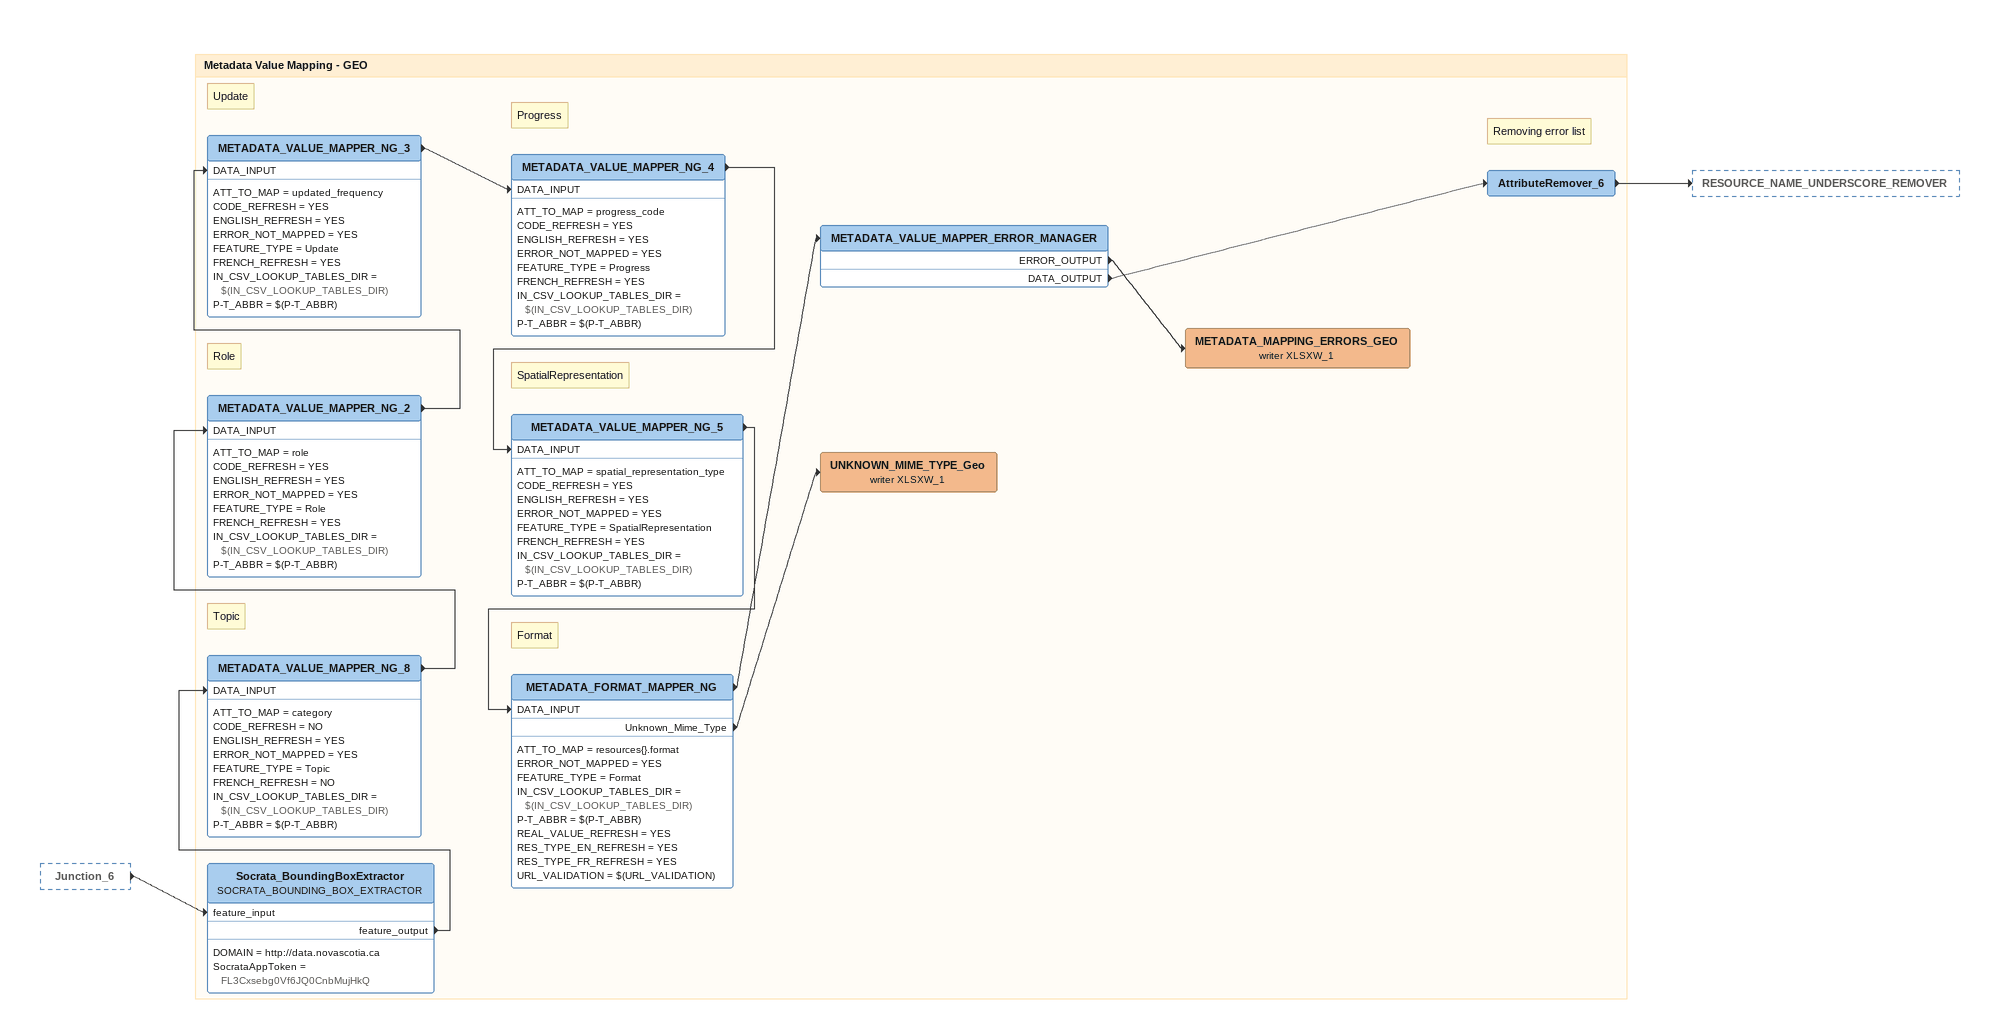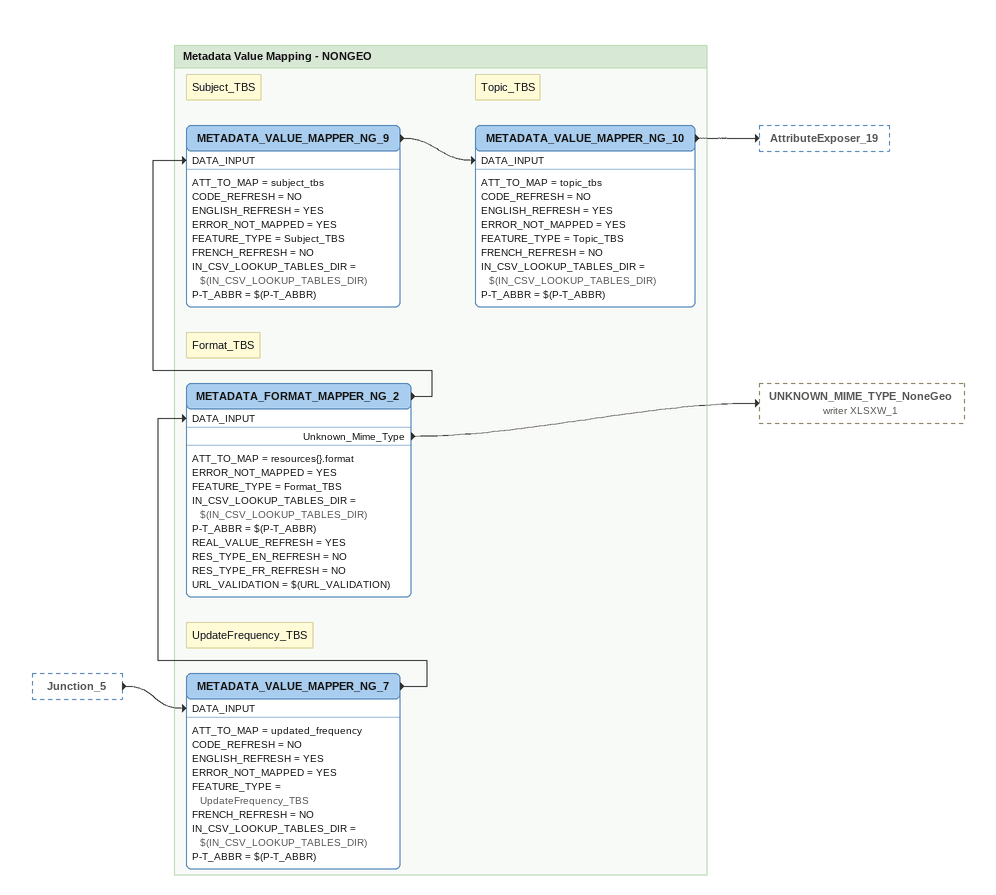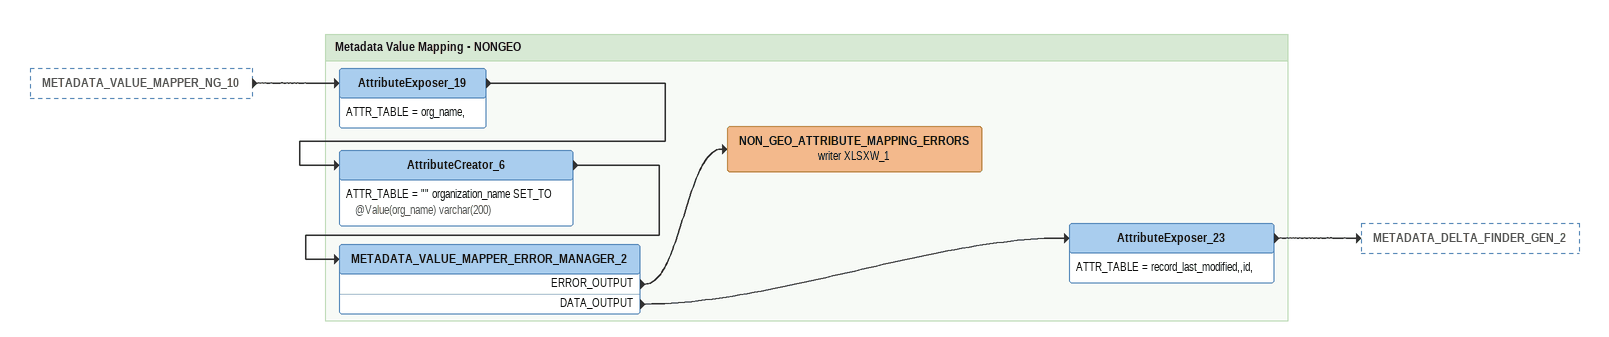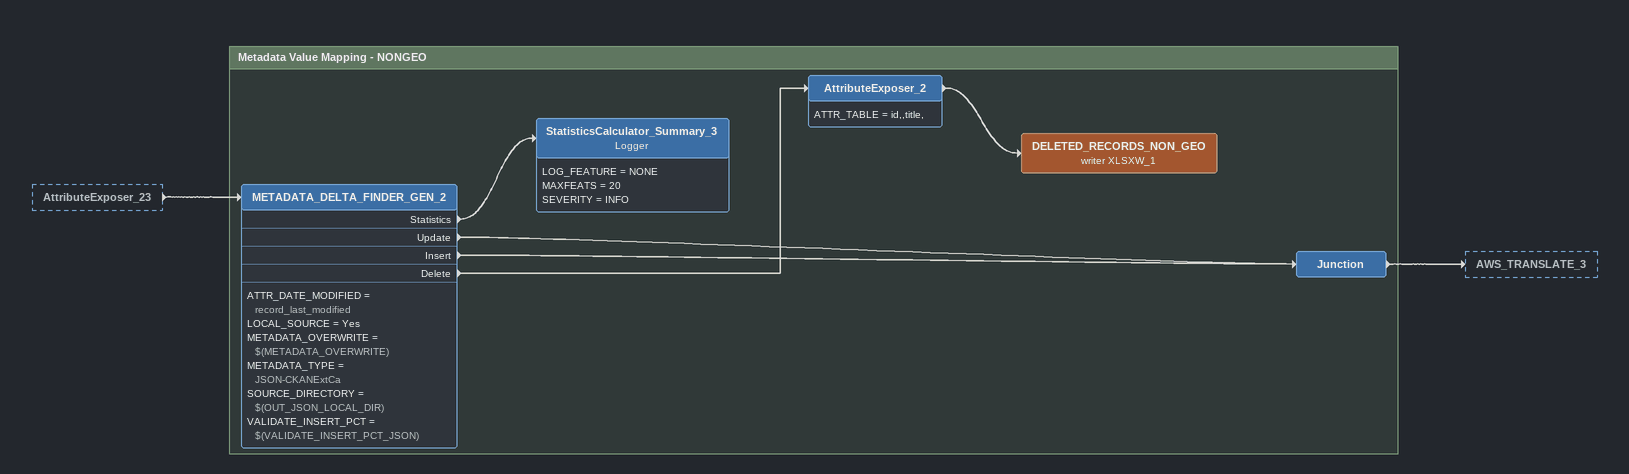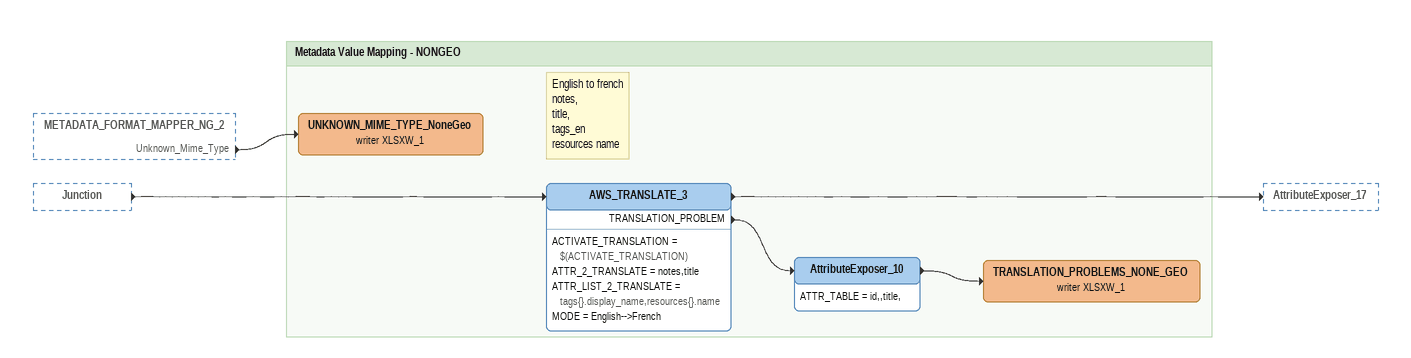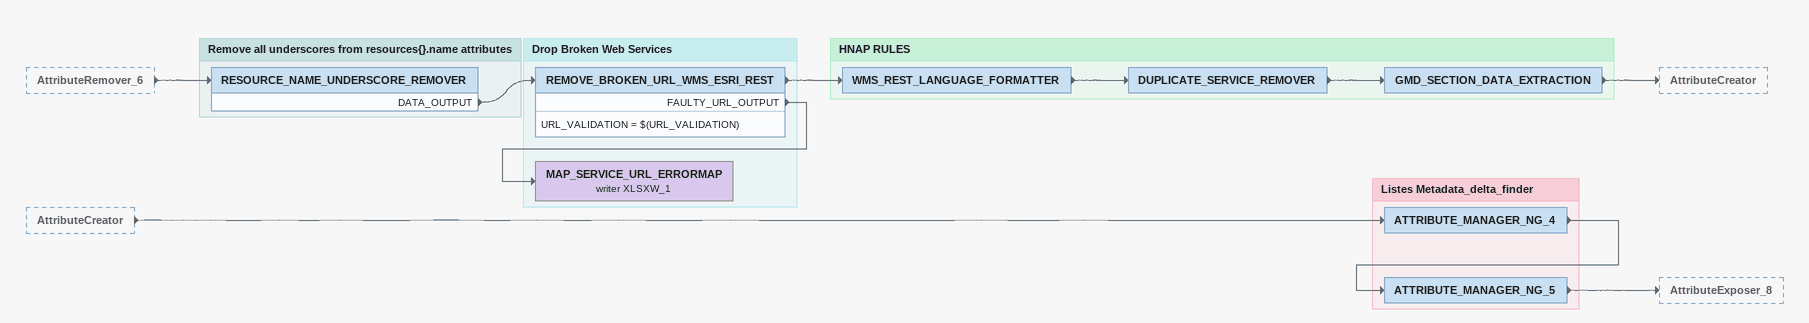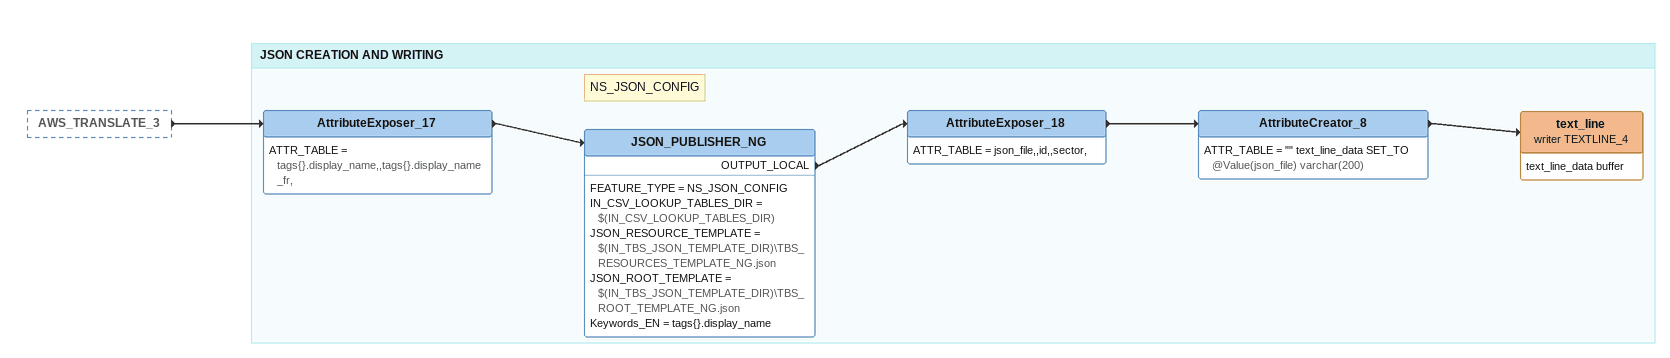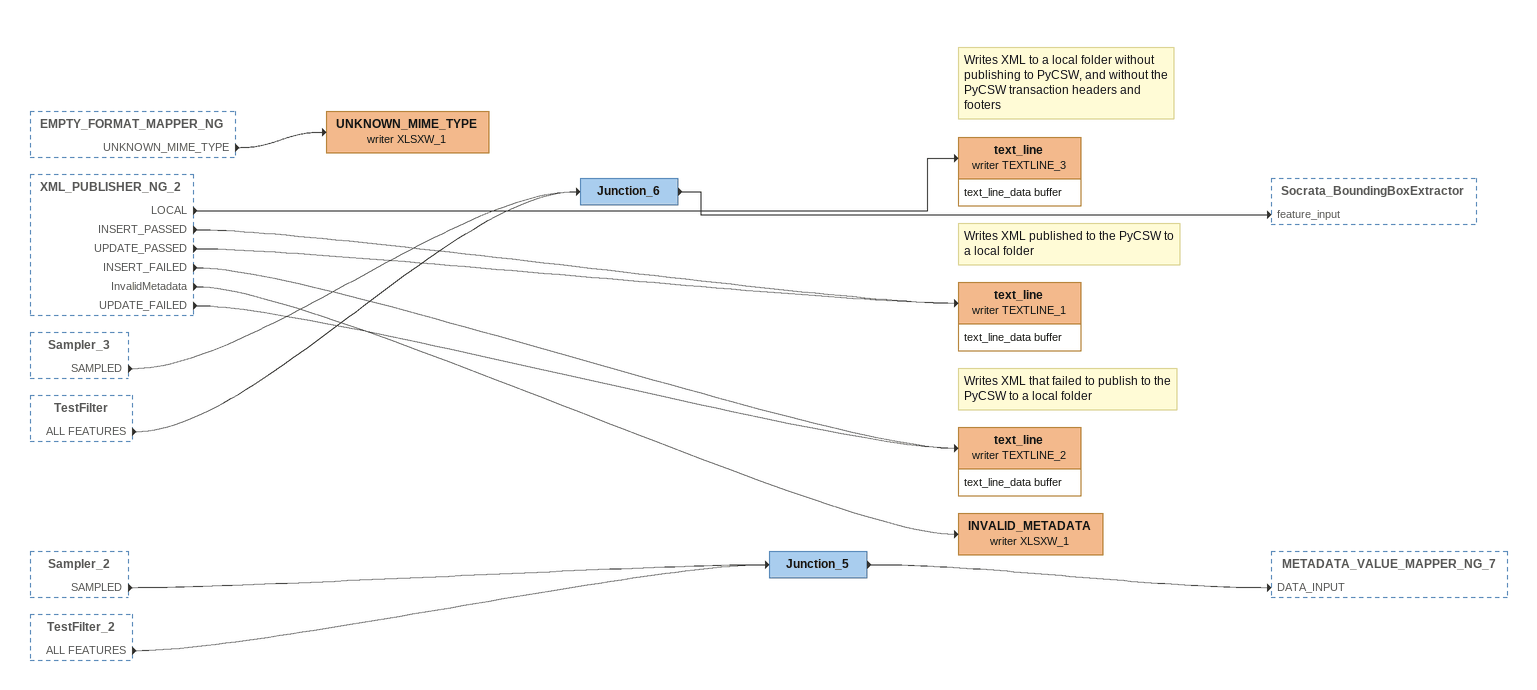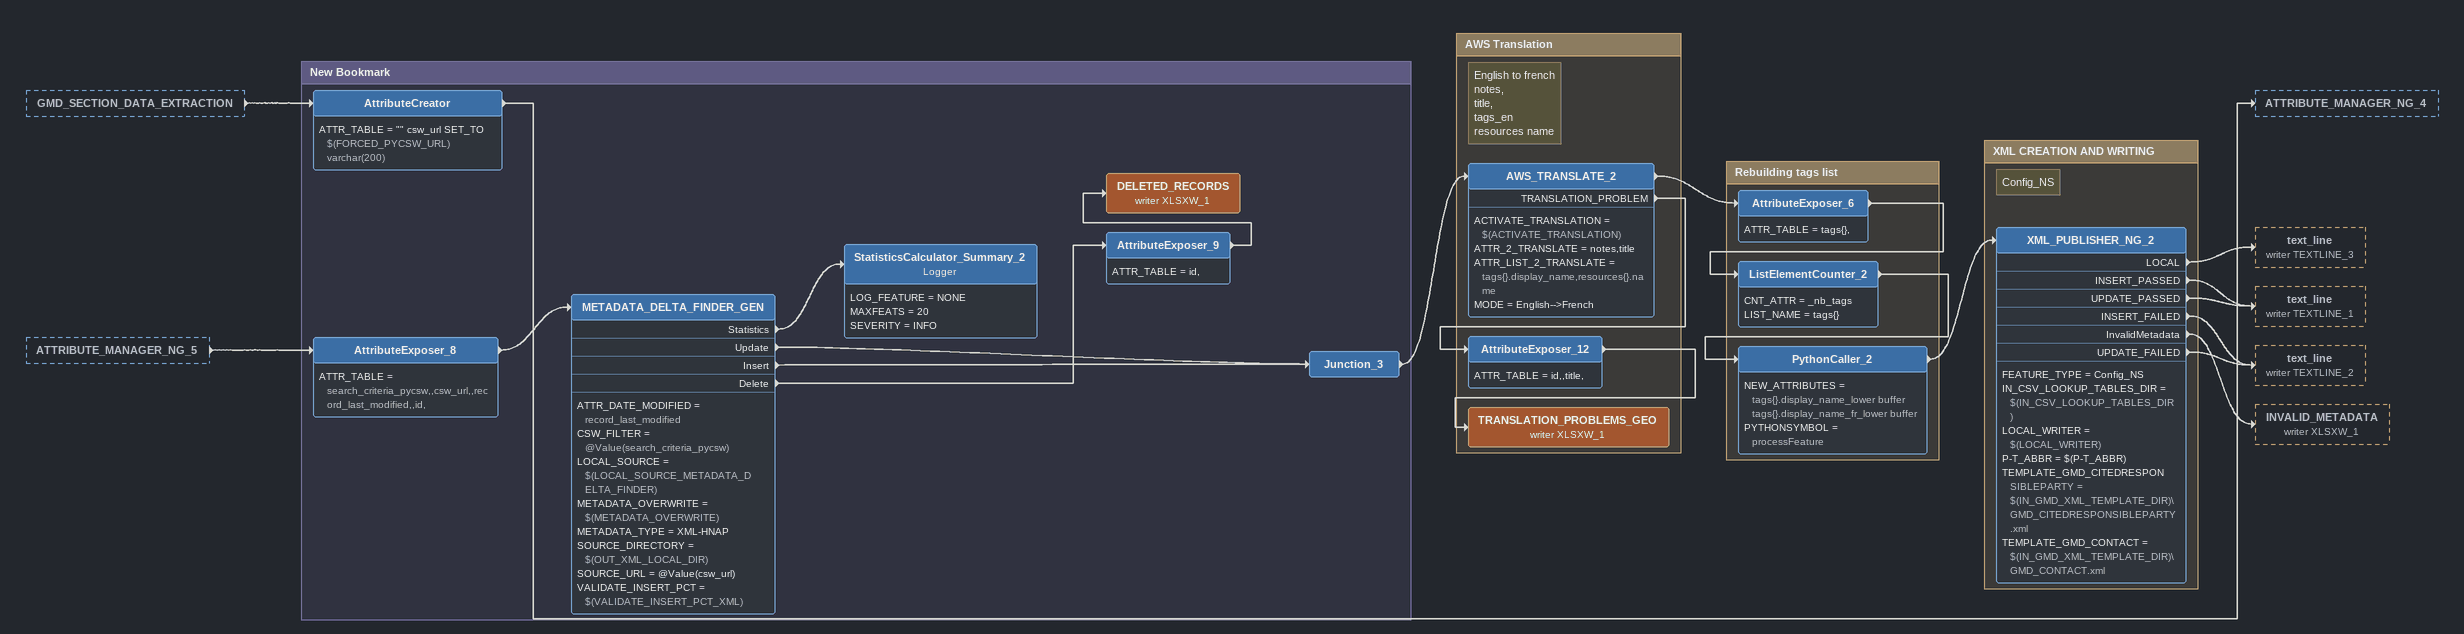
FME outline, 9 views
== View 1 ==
Junction_6 [outside]
    -> Socrata_BoundingBoxExtractor [feature_input]

Bookmark: Metadata Value Mapping - GEO
Socrata_BoundingBoxExtractor: SOCRATA_BOUNDING_BOX_EXTRACTOR
    DOMAIN = http://data.novascotia.ca
    SocrataAppToken = FL3Cxsebg0Vf6JQ0CnbMujHkQ
    feature_output -> METADATA_VALUE_MAPPER_NG_8 [DATA_INPUT]
Note: Topic
METADATA_VALUE_MAPPER_NG_8
    ATT_TO_MAP = category
    CODE_REFRESH = NO
    ENGLISH_REFRESH = YES
    ERROR_NOT_MAPPED = YES
    FEATURE_TYPE = Topic
    FRENCH_REFRESH = NO
    IN_CSV_LOOKUP_TABLES_DIR = $(IN_CSV_LOOKUP_TABLES_DIR)
    P-T_ABBR = $(P-T_ABBR)
    -> METADATA_VALUE_MAPPER_NG_2 [DATA_INPUT]
Note: Role
METADATA_VALUE_MAPPER_NG_2
    ATT_TO_MAP = role
    CODE_REFRESH = YES
    ENGLISH_REFRESH = YES
    ERROR_NOT_MAPPED = YES
    FEATURE_TYPE = Role
    FRENCH_REFRESH = YES
    IN_CSV_LOOKUP_TABLES_DIR = $(IN_CSV_LOOKUP_TABLES_DIR)
    P-T_ABBR = $(P-T_ABBR)
    -> METADATA_VALUE_MAPPER_NG_3 [DATA_INPUT]
Note: Update
METADATA_VALUE_MAPPER_NG_3
    ATT_TO_MAP = updated_frequency
    CODE_REFRESH = YES
    ENGLISH_REFRESH = YES
    ERROR_NOT_MAPPED = YES
    FEATURE_TYPE = Update
    FRENCH_REFRESH = YES
    IN_CSV_LOOKUP_TABLES_DIR = $(IN_CSV_LOOKUP_TABLES_DIR)
    P-T_ABBR = $(P-T_ABBR)
    -> METADATA_VALUE_MAPPER_NG_4 [DATA_INPUT]
Note: Progress
METADATA_VALUE_MAPPER_NG_4
    ATT_TO_MAP = progress_code
    CODE_REFRESH = YES
    ENGLISH_REFRESH = YES
    ERROR_NOT_MAPPED = YES
    FEATURE_TYPE = Progress
    FRENCH_REFRESH = YES
    IN_CSV_LOOKUP_TABLES_DIR = $(IN_CSV_LOOKUP_TABLES_DIR)
    P-T_ABBR = $(P-T_ABBR)
    -> METADATA_VALUE_MAPPER_NG_5 [DATA_INPUT]
Note: SpatialRepresentation
METADATA_VALUE_MAPPER_NG_5
    ATT_TO_MAP = spatial_representation_type
    CODE_REFRESH = YES
    ENGLISH_REFRESH = YES
    ERROR_NOT_MAPPED = YES
    FEATURE_TYPE = SpatialRepresentation
    FRENCH_REFRESH = YES
    IN_CSV_LOOKUP_TABLES_DIR = $(IN_CSV_LOOKUP_TABLES_DIR)
    P-T_ABBR = $(P-T_ABBR)
    -> METADATA_FORMAT_MAPPER_NG [DATA_INPUT]
Note: Format
METADATA_FORMAT_MAPPER_NG
    ATT_TO_MAP = resources{}.format
    ERROR_NOT_MAPPED = YES
    FEATURE_TYPE = Format
    IN_CSV_LOOKUP_TABLES_DIR = $(IN_CSV_LOOKUP_TABLES_DIR)
    P-T_ABBR = $(P-T_ABBR)
    REAL_VALUE_REFRESH = YES
    RES_TYPE_EN_REFRESH = YES
    RES_TYPE_FR_REFRESH = YES
    URL_VALIDATION = $(URL_VALIDATION)
    Unknown_Mime_Type -> UNKNOWN_MIME_TYPE_Geo (writer XLSXW_1)
    -> METADATA_VALUE_MAPPER_ERROR_MANAGER
METADATA_VALUE_MAPPER_ERROR_MANAGER
    ERROR_OUTPUT -> METADATA_MAPPING_ERRORS_GEO (writer XLSXW_1)
    DATA_OUTPUT -> AttributeRemover_6
Note: Removing error list
AttributeRemover_6
    -> RESOURCE_NAME_UNDERSCORE_REMOVER
METADATA_MAPPING_ERRORS_GEO (writer XLSXW_1)
UNKNOWN_MIME_TYPE_Geo (writer XLSXW_1)

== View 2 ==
Junction_5 [outside]
    -> METADATA_VALUE_MAPPER_NG_7 [DATA_INPUT]

Bookmark: Metadata Value Mapping - NONGEO
Note: UpdateFrequency_TBS
METADATA_VALUE_MAPPER_NG_7
    ATT_TO_MAP = updated_frequency
    CODE_REFRESH = NO
    ENGLISH_REFRESH = YES
    ERROR_NOT_MAPPED = YES
    FEATURE_TYPE = UpdateFrequency_TBS
    FRENCH_REFRESH = NO
    IN_CSV_LOOKUP_TABLES_DIR = $(IN_CSV_LOOKUP_TABLES_DIR)
    P-T_ABBR = $(P-T_ABBR)
    -> METADATA_FORMAT_MAPPER_NG_2 [DATA_INPUT]
Note: Format_TBS
METADATA_FORMAT_MAPPER_NG_2
    ATT_TO_MAP = resources{}.format
    ERROR_NOT_MAPPED = YES
    FEATURE_TYPE = Format_TBS
    IN_CSV_LOOKUP_TABLES_DIR = $(IN_CSV_LOOKUP_TABLES_DIR)
    P-T_ABBR = $(P-T_ABBR)
    REAL_VALUE_REFRESH = YES
    RES_TYPE_EN_REFRESH = NO
    RES_TYPE_FR_REFRESH = NO
    URL_VALIDATION = $(URL_VALIDATION)
    Unknown_Mime_Type -> UNKNOWN_MIME_TYPE_NoneGeo (writer XLSXW_1)
    -> METADATA_VALUE_MAPPER_NG_9 [DATA_INPUT]
Note: Subject_TBS
METADATA_VALUE_MAPPER_NG_9
    ATT_TO_MAP = subject_tbs
    CODE_REFRESH = NO
    ENGLISH_REFRESH = YES
    ERROR_NOT_MAPPED = YES
    FEATURE_TYPE = Subject_TBS
    FRENCH_REFRESH = NO
    IN_CSV_LOOKUP_TABLES_DIR = $(IN_CSV_LOOKUP_TABLES_DIR)
    P-T_ABBR = $(P-T_ABBR)
    -> METADATA_VALUE_MAPPER_NG_10 [DATA_INPUT]
Note: Topic_TBS
METADATA_VALUE_MAPPER_NG_10
    ATT_TO_MAP = topic_tbs
    CODE_REFRESH = NO
    ENGLISH_REFRESH = YES
    ERROR_NOT_MAPPED = YES
    FEATURE_TYPE = Topic_TBS
    FRENCH_REFRESH = NO
    IN_CSV_LOOKUP_TABLES_DIR = $(IN_CSV_LOOKUP_TABLES_DIR)
    P-T_ABBR = $(P-T_ABBR)
    -> AttributeExposer_19

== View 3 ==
METADATA_VALUE_MAPPER_NG_10 [outside]
    -> AttributeExposer_19

Bookmark: Metadata Value Mapping - NONGEO
AttributeExposer_19
    ATTR_TABLE = org_name,
    -> AttributeCreator_6
AttributeCreator_6
    ATTR_TABLE = "" organization_name SET_TO @Value(org_name) varchar(200)
    -> METADATA_VALUE_MAPPER_ERROR_MANAGER_2
METADATA_VALUE_MAPPER_ERROR_MANAGER_2
    ERROR_OUTPUT -> NON_GEO_ATTRIBUTE_MAPPING_ERRORS (writer XLSXW_1)
    DATA_OUTPUT -> AttributeExposer_23
NON_GEO_ATTRIBUTE_MAPPING_ERRORS (writer XLSXW_1)
AttributeExposer_23
    ATTR_TABLE = record_last_modified,,id,
    -> METADATA_DELTA_FINDER_GEN_2

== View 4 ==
AttributeExposer_23 [outside]
    -> METADATA_DELTA_FINDER_GEN_2

Bookmark: Metadata Value Mapping - NONGEO
METADATA_DELTA_FINDER_GEN_2
    ATTR_DATE_MODIFIED = record_last_modified
    LOCAL_SOURCE = Yes
    METADATA_OVERWRITE = $(METADATA_OVERWRITE)
    METADATA_TYPE = JSON-CKANExtCa
    SOURCE_DIRECTORY = $(OUT_JSON_LOCAL_DIR)
    VALIDATE_INSERT_PCT = $(VALIDATE_INSERT_PCT_JSON)
    Statistics -> StatisticsCalculator_Summary_3
    Update -> Junction
    Insert -> Junction
    Delete -> AttributeExposer_2
AttributeExposer_2
    ATTR_TABLE = id,,title,
    -> DELETED_RECORDS_NON_GEO (writer XLSXW_1)
DELETED_RECORDS_NON_GEO (writer XLSXW_1)
StatisticsCalculator_Summary_3: Logger
    LOG_FEATURE = NONE
    MAXFEATS = 20
    SEVERITY = INFO
Junction
    -> AWS_TRANSLATE_3

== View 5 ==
METADATA_FORMAT_MAPPER_NG_2 [outside]
    Unknown_Mime_Type -> UNKNOWN_MIME_TYPE_NoneGeo (writer XLSXW_1)
Junction [outside]
    -> AWS_TRANSLATE_3

Bookmark: Metadata Value Mapping - NONGEO
Note: English to french / notes, / title, / tags_en / resources name
AWS_TRANSLATE_3
    ACTIVATE_TRANSLATION = $(ACTIVATE_TRANSLATION)
    ATTR_2_TRANSLATE = notes,title
    ATTR_LIST_2_TRANSLATE = tags{}.display_name,resources{}.name
    MODE = English-->French
    -> AttributeExposer_17
    TRANSLATION_PROBLEM -> AttributeExposer_10
AttributeExposer_10
    ATTR_TABLE = id,,title,
    -> TRANSLATION_PROBLEMS_NONE_GEO (writer XLSXW_1)
TRANSLATION_PROBLEMS_NONE_GEO (writer XLSXW_1)
UNKNOWN_MIME_TYPE_NoneGeo (writer XLSXW_1)

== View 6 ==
AttributeRemover_6 [outside]
    -> RESOURCE_NAME_UNDERSCORE_REMOVER
AttributeCreator [outside]
    -> ATTRIBUTE_MANAGER_NG_4

Bookmark: Remove all underscores from resources{}.name attributes
RESOURCE_NAME_UNDERSCORE_REMOVER
    DATA_OUTPUT -> REMOVE_BROKEN_URL_WMS_ESRI_REST

Bookmark: Drop Broken Web Services
REMOVE_BROKEN_URL_WMS_ESRI_REST
    URL_VALIDATION = $(URL_VALIDATION)
    -> WMS_REST_LANGUAGE_FORMATTER
    FAULTY_URL_OUTPUT -> MAP_SERVICE_URL_ERRORMAP (writer XLSXW_1)
MAP_SERVICE_URL_ERRORMAP (writer XLSXW_1)

Bookmark: HNAP RULES
WMS_REST_LANGUAGE_FORMATTER
    -> DUPLICATE_SERVICE_REMOVER
DUPLICATE_SERVICE_REMOVER
    -> GMD_SECTION_DATA_EXTRACTION
GMD_SECTION_DATA_EXTRACTION
    -> AttributeCreator

Bookmark: Listes Metadata_delta_finder
ATTRIBUTE_MANAGER_NG_4
    -> ATTRIBUTE_MANAGER_NG_5
ATTRIBUTE_MANAGER_NG_5
    -> AttributeExposer_8

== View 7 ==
AWS_TRANSLATE_3 [outside]
    -> AttributeExposer_17

Bookmark: JSON CREATION AND WRITING
AttributeExposer_17
    ATTR_TABLE = tags{}.display_name,,tags{}.display_name_fr,
    -> JSON_PUBLISHER_NG
Note: NS_JSON_CONFIG
JSON_PUBLISHER_NG
    FEATURE_TYPE = NS_JSON_CONFIG
    IN_CSV_LOOKUP_TABLES_DIR = $(IN_CSV_LOOKUP_TABLES_DIR)
    JSON_RESOURCE_TEMPLATE = $(IN_TBS_JSON_TEMPLATE_DIR)\TBS_RESOURCES_TEMPLATE_NG.json
    JSON_ROOT_TEMPLATE = $(IN_TBS_JSON_TEMPLATE_DIR)\TBS_ROOT_TEMPLATE_NG.json
    Keywords_EN = tags{}.display_name
    OUTPUT_LOCAL -> AttributeExposer_18
AttributeExposer_18
    ATTR_TABLE = json_file,,id,,sector,
    -> AttributeCreator_8
AttributeCreator_8
    ATTR_TABLE = "" text_line_data SET_TO @Value(json_file) varchar(200)
    -> text_line (writer TEXTLINE_4)
text_line (writer TEXTLINE_4)
    attributes: text_line_data buffer

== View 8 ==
EMPTY_FORMAT_MAPPER_NG [outside]
    UNKNOWN_MIME_TYPE -> UNKNOWN_MIME_TYPE (writer XLSXW_1)
XML_PUBLISHER_NG_2 [outside]
    LOCAL -> text_line (writer TEXTLINE_3)
    INSERT_PASSED -> text_line (writer TEXTLINE_1)
    UPDATE_PASSED -> text_line (writer TEXTLINE_1)
    INSERT_FAILED -> text_line (writer TEXTLINE_2)
    InvalidMetadata -> INVALID_METADATA (writer XLSXW_1)
    UPDATE_FAILED -> text_line (writer TEXTLINE_2)
Sampler_3 [outside]
    SAMPLED -> Junction_6
TestFilter [outside]
    ALL FEATURES -> Junction_6
Sampler_2 [outside]
    SAMPLED -> Junction_5
TestFilter_2 [outside]
    ALL FEATURES -> Junction_5
Junction_6
    -> Socrata_BoundingBoxExtractor [feature_input]
Note: Writes XML to a local folder without publishing to PyCSW, and without the PyCSW transaction headers and footers
text_line (writer TEXTLINE_3)
    attributes: text_line_data buffer
Note: Writes XML published to the PyCSW to a local folder
text_line (writer TEXTLINE_1)
    attributes: text_line_data buffer
Note: Writes XML that failed to publish to the PyCSW to a local folder
text_line (writer TEXTLINE_2)
    attributes: text_line_data buffer
INVALID_METADATA (writer XLSXW_1)
Junction_5
    -> METADATA_VALUE_MAPPER_NG_7 [DATA_INPUT]
UNKNOWN_MIME_TYPE (writer XLSXW_1)

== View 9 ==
GMD_SECTION_DATA_EXTRACTION [outside]
    -> AttributeCreator
ATTRIBUTE_MANAGER_NG_5 [outside]
    -> AttributeExposer_8

Bookmark: New Bookmark
AttributeCreator
    ATTR_TABLE = "" csw_url SET_TO $(FORCED_PYCSW_URL) varchar(200)
    -> ATTRIBUTE_MANAGER_NG_4
AttributeExposer_8
    ATTR_TABLE = search_criteria_pycsw,,csw_url,,record_last_modified,,id,
    -> METADATA_DELTA_FINDER_GEN
METADATA_DELTA_FINDER_GEN
    ATTR_DATE_MODIFIED = record_last_modified
    CSW_FILTER = @Value(search_criteria_pycsw)
    LOCAL_SOURCE = $(LOCAL_SOURCE_METADATA_DELTA_FINDER)
    METADATA_OVERWRITE = $(METADATA_OVERWRITE)
    METADATA_TYPE = XML-HNAP
    SOURCE_DIRECTORY = $(OUT_XML_LOCAL_DIR)
    SOURCE_URL = @Value(csw_url)
    VALIDATE_INSERT_PCT = $(VALIDATE_INSERT_PCT_XML)
    Statistics -> StatisticsCalculator_Summary_2
    Update -> Junction_3
    Insert -> Junction_3
    Delete -> AttributeExposer_9
AttributeExposer_9
    ATTR_TABLE = id,
    -> DELETED_RECORDS (writer XLSXW_1)
DELETED_RECORDS (writer XLSXW_1)
StatisticsCalculator_Summary_2: Logger
    LOG_FEATURE = NONE
    MAXFEATS = 20
    SEVERITY = INFO
Junction_3
    -> AWS_TRANSLATE_2

Bookmark: AWS Translation
Note: English to french / notes, / title, / tags_en / resources name
AWS_TRANSLATE_2
    ACTIVATE_TRANSLATION = $(ACTIVATE_TRANSLATION)
    ATTR_2_TRANSLATE = notes,title
    ATTR_LIST_2_TRANSLATE = tags{}.display_name,resources{}.name
    MODE = English-->French
    -> AttributeExposer_6
    TRANSLATION_PROBLEM -> AttributeExposer_12
AttributeExposer_12
    ATTR_TABLE = id,,title,
    -> TRANSLATION_PROBLEMS_GEO (writer XLSXW_1)
TRANSLATION_PROBLEMS_GEO (writer XLSXW_1)

Bookmark: Rebuilding tags list
AttributeExposer_6
    ATTR_TABLE = tags{},
    -> ListElementCounter_2
ListElementCounter_2
    CNT_ATTR = _nb_tags
    LIST_NAME = tags{}
    -> PythonCaller_2
PythonCaller_2
    NEW_ATTRIBUTES = tags{}.display_name_lower buffer tags{}.display_name_fr_lower buffer
    PYTHONSYMBOL = processFeature
    -> XML_PUBLISHER_NG_2

Bookmark: XML CREATION AND WRITING
Note: Config_NS
XML_PUBLISHER_NG_2
    FEATURE_TYPE = Config_NS
    IN_CSV_LOOKUP_TABLES_DIR = $(IN_CSV_LOOKUP_TABLES_DIR)
    LOCAL_WRITER = $(LOCAL_WRITER)
    P-T_ABBR = $(P-T_ABBR)
    TEMPLATE_GMD_CITEDRESPONSIBLEPARTY = $(IN_GMD_XML_TEMPLATE_DIR)\GMD_CITEDRESPONSIBLEPARTY.xml
    TEMPLATE_GMD_CONTACT = $(IN_GMD_XML_TEMPLATE_DIR)\GMD_CONTACT.xml
    LOCAL -> text_line (writer TEXTLINE_3)
    INSERT_PASSED -> text_line (writer TEXTLINE_1)
    UPDATE_PASSED -> text_line (writer TEXTLINE_1)
    INSERT_FAILED -> text_line (writer TEXTLINE_2)
    InvalidMetadata -> INVALID_METADATA (writer XLSXW_1)
    UPDATE_FAILED -> text_line (writer TEXTLINE_2)
